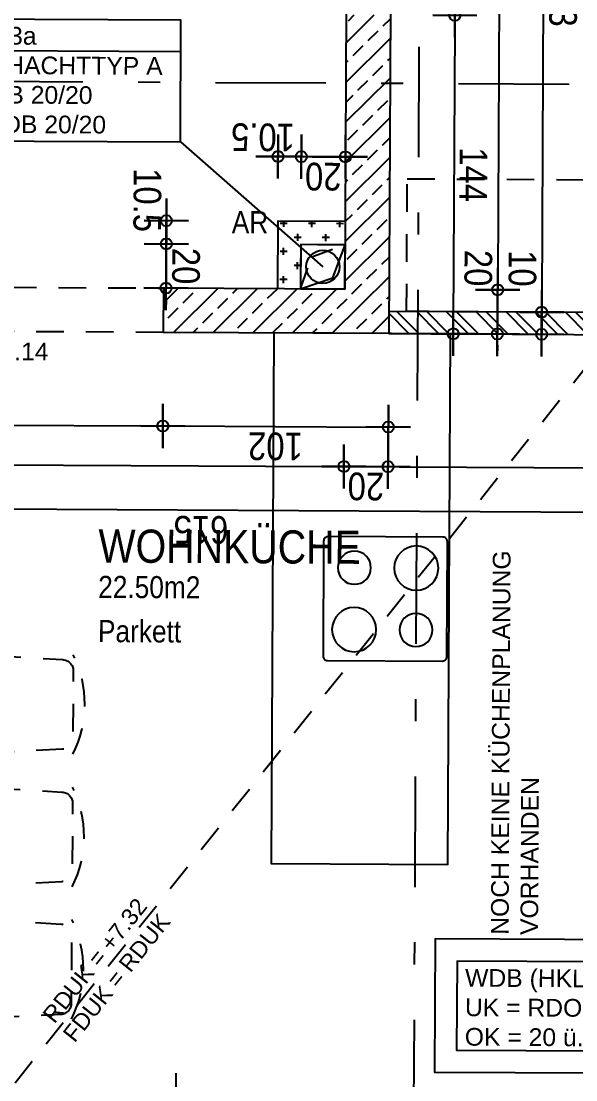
# Model space of a CAD drawing. Header units: millimetres. Extents: x 2724 to 2789, y 1496 to 1607.
# Drawn here: x 2732.907 to 2735.417, y 1556.78 to 1561.567 of the extents above; entities that cross this region are included whole.
import ezdxf
from ezdxf.enums import TextEntityAlignment as Align

# ---------------------------------------------------------------- set-up
doc = ezdxf.new("R2010")
doc.units = ezdxf.units.MM
doc.linetypes.add('HIDDEN2', pattern=[0.1875, 0.125, -0.0625])
doc.linetypes.add('STRICHPUNKT', pattern=[1, 0.5, -0.25, 0, -0.25])
for name, color, linetype in [('00-WOL-G00-L02-M0', 22, 'Continuous'), ('01-TXT---------M0', 1, 'Continuous'), ('01-TXT---------PP', 1, 'Continuous'), ('01-TXT-G00-L02-M0', 1, 'Continuous'), ('02-AXO-G00-L02-M0', 8, 'STRICHPUNKT'), ('02-DIM-G00-L02-ACHSEN', 8, 'Continuous'), ('02-DIM-G00-L02-M0', 8, 'Continuous'), ('02-DIM-G00-L02-ROHBAU', 8, 'Continuous'), ('02-FIL-G00-L02-ORANGE', 40, 'Continuous'), ('02-FIL-G00-L02-STB', 8, 'Continuous'), ('02-HID-G00-L02-M0', 8, 'HIDDEN2'), ('02-TWA-G00-L02-M0', 4, 'Continuous'), ('02-TXT-G00-L02-M0', 8, 'Continuous'), ('02-ZWA-G00-L02-M0', 2, 'Continuous'), ('03-ANS-G00-L02-M0', 8, 'Continuous'), ('03-HID-G00-L02-M0', 8, 'HIDDEN2'), ('03-SYM-G00-L02-M0', 8, 'Continuous'), ('03-TXT-G00-L02-M0', 8, 'Continuous'), ('05-TXT--------M0', 8, 'Continuous'), ('05-TXT-G00-L02-M0', 8, 'Continuous'), ('07-SAN-G00-L02-Küche', 8, 'Continuous'), ('07-SAN-G00-L02-M0', 8, 'Continuous')]:
    doc.layers.add(name, color=color, linetype=linetype)
doc.layers.add('07_MOB-G00-L02-M0', color=6, linetype='HIDDEN2', plot=False)
doc.styles.add('ARIAL', font='arial.ttf', dxfattribs={"width": 0.85})
doc.styles.get("Standard").update_dxf_attribs({"font": 'arial.ttf'})
doc.linetypes.add('ZICKZACK', pattern='A,0.00254,-5.08,[131,ltypeshp.shx,S=5.08,R=0,X=-5.08,Y=0],-10.16,[131,ltypeshp.shx,S=5.08,R=180,X=5.08,Y=0],-5.08', length=20.32254)
doc.dimstyles.new('pp chromy&schneider', dxfattribs={"dimscale": 0.005, "dimtxt": 25, "dimasz": 10, "dimexe": 0, "dimexo": 0, "dimgap": 5, "dimtad": 1, "dimdec": 1, "dimlfac": 100, "dimrnd": 0.1, "dimzin": 9, "dimdsep": 46, "dimtxsty": 'ARIAL', "dimblk": 'c&s kote', "dimcen": 0, "dimse1": 1, "dimse2": 1, "dimclrd": 8, "dimclrt": 8, "dimadec": 0, "dimazin": 0, "dimtfac": 0.75, "dimtdec": 1, "dimtix": 1, "dimtmove": 2, "dimatfit": 0, "dimldrblk": 'NONE', "dimfxl": 1, "dimtolj": 1, "dimlwd": -1, "dimarcsym": 0})

# ---------------------------------------------------------------- blocks, each defined once
blk = doc.blocks.new('01-SQM')
at = {"layer": '01-TXT---------M0', "color": 1, "style": 'ARIAL', "width": 0.85}
blk.add_attdef('ROOM', (0, 0), '', height=0.15, dxfattribs=at)
blk.add_attdef('AREA', text='', height=0.1, dxfattribs=at).set_placement((0, -0.06), align=Align.TOP_LEFT)
at = {"layer": '01-TXT---------PP', "color": 1, "style": 'ARIAL', "width": 0.85}
blk.add_attdef('NR', text='', height=0.15, dxfattribs=at).set_placement((-0.1173, 0), align=Align.RIGHT)
blk.add_attdef('FLOOR', text='', height=0.1, dxfattribs=at).set_placement((0, -0.26), align=Align.TOP_LEFT)
blk = doc.blocks.new('möbel_tisch_gross')
blk.add_lwpolyline([(-0.45, 0.9), (-0.45, -0.9), (0.45, -0.9), (0.45, 0.9)], close=True)
at = {"flags": 128}
for points in [[(-0.906, 0.8009, 0.39805), (-0.9532, 0.751), (-0.9532, 0.4456, 0.39805), (-0.906, 0.3957), (-0.556, 0.3762, 0.430564), (-0.5032, 0.4262), (-0.5032, 0.7704, 0.430564), (-0.556, 0.8204)], [(0.906, 0.8009, -0.39805), (0.9532, 0.751), (0.9532, 0.4456, -0.39805), (0.906, 0.3957), (0.556, 0.3762, -0.430564), (0.5032, 0.4262), (0.5032, 0.7704, -0.430564), (0.556, 0.8204)], [(-0.906, 0.2021, 0.39805), (-0.9532, 0.1521), (-0.9532, -0.1533, 0.39805), (-0.906, -0.2032), (-0.556, -0.2226, 0.430564), (-0.5032, -0.1727), (-0.5032, 0.1716, 0.430564), (-0.556, 0.2215)], [(0.906, 0.2021, -0.39805), (0.9532, 0.1521), (0.9532, -0.1533, -0.39805), (0.906, -0.2032), (0.556, -0.2226, -0.430564), (0.5032, -0.1727), (0.5032, 0.1716, -0.430564), (0.556, 0.2215)], [(-0.906, -0.8021, -0.39805), (-0.9532, -0.7521), (-0.9532, -0.4467, -0.39805), (-0.906, -0.3968), (-0.556, -0.3774, -0.430564), (-0.5032, -0.4273), (-0.5032, -0.7716, -0.430564), (-0.556, -0.8215)], [(0.906, -0.8021, 0.39805), (0.9532, -0.7521), (0.9532, -0.4467, 0.39805), (0.906, -0.3968), (0.556, -0.3774, 0.430564), (0.5032, -0.4273), (0.5032, -0.7716, 0.430564), (0.556, -0.8215)]]:
    blk.add_lwpolyline(points, format="xyb", close=True, dxfattribs=at)
for centre, start, end in [((-0.5032, 0.5983), 153.4349, 206.5651), ((0.5032, 0.5983), 333.4349, 26.5651), ((-0.5032, -0.0006), 153.4349, 206.5651), ((0.5032, -0.0006), 333.4349, 26.5651), ((-0.5032, -0.5994), 153.4349, 206.5651), ((0.5032, -0.5994), 333.4349, 26.5651)]:
    blk.add_arc(centre, 0.5031, start, end)
blk = doc.blocks.new('kochfeld')
blk.add_lwpolyline([(-0.28, -0.55), (-0.28, -0.03, -0.414214), (-0.26, -0.01), (0.26, -0.01, -0.414214), (0.28, -0.03), (0.28, -0.55, -0.414214), (0.26, -0.57), (-0.26, -0.57, -0.414214)], format="xyb", close=True)
for centre, radius in [((-0.14, -0.15), 0.075), ((0.14, -0.15), 0.1), ((-0.14, -0.43), 0.1), ((0.14, -0.43), 0.075)]:
    blk.add_circle(centre, radius)
blk = doc.blocks.new('c&s kote')
at = {"color": 8}
for p, q in [((0, -2), (0, 2)), ((0, 2), (0, -2)), ((-2, 0), (2, 0)), ((2, 0), (-2, 0))]:
    blk.add_line(p, q, dxfattribs=at)
blk.add_circle((0, 0), 0.5, dxfattribs=at)
blk = doc.blocks.new('*D3198')
at = {"layer": '02-DIM-G00-L02-ROHBAU', "color": 8, "transparency": 16777216}
blk.add_line((2730.6962, 1559.3722), (2736.7461, 1559.3413), dxfattribs=at)
at = {"layer": 'Defpoints', "color": 0, "transparency": 16777216}
for p in [(2730.6503, 1560.1748), (2736.7961, 1559.341), (2736.794, 1558.9184)]:
    blk.add_point(p, dxfattribs=at)
at = {"layer": '02-DIM-G00-L02-ROHBAU', "color": 8, "transparency": 16777216, "xscale": 0.05, "yscale": 0.05, "zscale": 0.05}
for p, rotation in [((2730.6462, 1559.3724), 179.7075493181463), ((2736.7961, 1559.341), 359.7075493181463)]:
    blk.add_blockref('c&s kote', p, dxfattribs=dict(at, rotation=rotation))
at = {"layer": '02-DIM-G00-L02-ROHBAU', "color": 8, "transparency": 16777216, "insert": (2733.7207, 1559.2679), "char_height": 0.125, "attachment_point": 5, "rotation": 179.7075, "style": 'ARIAL'}
blk.add_mtext('\\A1;615', dxfattribs=at)
blk = doc.blocks.new('_None')
blk = doc.blocks.new('*D3204')
at = {"layer": '02-DIM-G00-L02-ROHBAU', "color": 8, "transparency": 16777216}
blk.add_line((2730.6972, 1559.5722), (2734.3172, 1559.5537), dxfattribs=at)
at = {"layer": 'Defpoints', "color": 0, "transparency": 16777216}
for p in [(2734.3713, 1560.3558), (2730.6503, 1560.1748), (2734.3672, 1559.5534)]:
    blk.add_point(p, dxfattribs=at)
at = {"layer": '02-DIM-G00-L02-ROHBAU', "color": 8, "transparency": 16777216, "xscale": 0.05, "yscale": 0.05, "zscale": 0.05}
for p, rotation in [((2730.6472, 1559.5724), 179.7075493181463), ((2734.3672, 1559.5534), 359.7075493181463)]:
    blk.add_blockref('c&s kote', p, dxfattribs=dict(at, rotation=rotation))
at = {"layer": '02-DIM-G00-L02-ROHBAU', "color": 8, "transparency": 16777216, "insert": (2732.5067, 1559.4741), "char_height": 0.125, "attachment_point": 5, "rotation": 179.7075, "style": 'ARIAL'}
blk.add_mtext('\\A1;372', dxfattribs=at)
blk = doc.blocks.new('*D3205')
at = {"layer": '02-DIM-G00-L02-ROHBAU', "color": 8, "transparency": 16777216}
for p, q in [((2734.3172, 1559.5537), (2734.2672, 1559.5539)), ((2734.3672, 1559.5534), (2734.5672, 1559.5524)), ((2734.6172, 1559.5522), (2734.6672, 1559.5519))]:
    blk.add_line(p, q, dxfattribs=at)
at = {"layer": 'Defpoints', "color": 0, "transparency": 16777216}
for p in [(2734.3713, 1560.3558), (2734.5702, 1560.1548), (2734.5672, 1559.5524)]:
    blk.add_point(p, dxfattribs=at)
at = {"layer": '02-DIM-G00-L02-ROHBAU', "color": 8, "transparency": 16777216, "xscale": 0.05, "yscale": 0.05, "zscale": 0.05}
for p, rotation in [((2734.3672, 1559.5534), 359.7075493181463), ((2734.5672, 1559.5524), 179.7075493181463)]:
    blk.add_blockref('c&s kote', p, dxfattribs=dict(at, rotation=rotation))
at = {"layer": '02-DIM-G00-L02-ROHBAU', "color": 8, "transparency": 16777216, "insert": (2734.4667, 1559.4641), "char_height": 0.125, "attachment_point": 5, "rotation": 179.7075, "style": 'ARIAL'}
blk.add_mtext('\\A1;20', dxfattribs=at)
blk = doc.blocks.new('*D3206')
at = {"layer": '02-DIM-G00-L02-ROHBAU', "color": 8, "transparency": 16777216}
blk.add_line((2734.6172, 1559.5522), (2736.7471, 1559.5413), dxfattribs=at)
at = {"layer": 'Defpoints', "color": 0, "transparency": 16777216}
for p in [(2736.8068, 1561.4284), (2734.5702, 1560.1548), (2736.7971, 1559.541)]:
    blk.add_point(p, dxfattribs=at)
at = {"layer": '02-DIM-G00-L02-ROHBAU', "color": 8, "transparency": 16777216, "xscale": 0.05, "yscale": 0.05, "zscale": 0.05}
for p, rotation in [((2734.5672, 1559.5524), 179.7075493181463), ((2736.7971, 1559.541), 359.7075493181463)]:
    blk.add_blockref('c&s kote', p, dxfattribs=dict(at, rotation=rotation))
at = {"layer": '02-DIM-G00-L02-ROHBAU', "color": 8, "transparency": 16777216, "insert": (2735.6817, 1559.4579), "char_height": 0.125, "attachment_point": 5, "rotation": 179.7075, "style": 'ARIAL'}
blk.add_mtext('\\A1;223', dxfattribs=at)
blk = doc.blocks.new('*D3359')
at = {"layer": '02-DIM-G00-L02-M0', "color": 8, "transparency": 16777216}
blk.add_line((2730.7125, 1562.5721), (2734.3325, 1562.5536), dxfattribs=at)
at = {"layer": 'Defpoints', "color": 0, "transparency": 16777216}
for p in [(2730.664, 1562.8598), (2734.3825, 1562.5534), (2734.3728, 1560.6608)]:
    blk.add_point(p, dxfattribs=at)
at = {"layer": '02-DIM-G00-L02-M0', "color": 8, "transparency": 16777216, "xscale": 0.05, "yscale": 0.05, "zscale": 0.05}
for p, rotation in [((2730.6625, 1562.5724), 179.7075493181463), ((2734.3825, 1562.5534), 359.7075493181463)]:
    blk.add_blockref('c&s kote', p, dxfattribs=dict(at, rotation=rotation))
at = {"layer": '02-DIM-G00-L02-M0', "color": 8, "transparency": 16777216, "insert": (2732.5221, 1562.474), "char_height": 0.125, "attachment_point": 5, "rotation": 179.7075, "style": 'ARIAL'}
blk.add_mtext('\\A1;372', dxfattribs=at)
blk = doc.blocks.new('*D3360')
at = {"layer": '02-DIM-G00-L02-M0', "color": 8, "transparency": 16777216}
for p, q in [((2734.3325, 1562.5536), (2734.2825, 1562.5539)), ((2734.3825, 1562.5534), (2734.5825, 1562.5524)), ((2734.6325, 1562.5521), (2734.6825, 1562.5519))]:
    blk.add_line(p, q, dxfattribs=at)
at = {"layer": 'Defpoints', "color": 0, "transparency": 16777216}
for p in [(2734.5852, 1563.0848), (2734.5825, 1562.5524), (2734.3728, 1560.6608)]:
    blk.add_point(p, dxfattribs=at)
at = {"layer": '02-DIM-G00-L02-M0', "color": 8, "transparency": 16777216, "xscale": 0.05, "yscale": 0.05, "zscale": 0.05}
for p, rotation in [((2734.3825, 1562.5534), 359.7075493181463), ((2734.5825, 1562.5524), 179.7075493181463)]:
    blk.add_blockref('c&s kote', p, dxfattribs=dict(at, rotation=rotation))
at = {"layer": '02-DIM-G00-L02-M0', "color": 8, "transparency": 16777216, "insert": (2734.6744, 1562.6407), "char_height": 0.125, "attachment_point": 5, "rotation": 179.7075, "style": 'ARIAL'}
blk.add_mtext('\\A1;20', dxfattribs=at)
blk = doc.blocks.new('*D3338')
at = {"layer": '02-DIM-G00-L02-ROHBAU', "color": 8, "transparency": 16777216}
for p, q in [((2733.5641, 1560.6099), (2733.5643, 1560.6599)), ((2733.5628, 1560.36), (2733.5638, 1560.5599)), ((2733.5625, 1560.31), (2733.5623, 1560.26))]:
    blk.add_line(p, q, dxfattribs=at)
at = {"layer": 'Defpoints', "color": 0, "transparency": 16777216}
for p in [(2733.5638, 1560.5599), (2734.1723, 1560.5568), (2734.1713, 1560.3568)]:
    blk.add_point(p, dxfattribs=at)
at = {"layer": '02-DIM-G00-L02-ROHBAU', "color": 8, "transparency": 16777216, "xscale": 0.05, "yscale": 0.05, "zscale": 0.05}
for p, rotation in [((2733.5638, 1560.5599), 269.7075493164787), ((2733.5628, 1560.36), 89.70754931647869)]:
    blk.add_blockref('c&s kote', p, dxfattribs=dict(at, rotation=rotation))
at = {"layer": '02-DIM-G00-L02-ROHBAU', "color": 8, "transparency": 16777216, "insert": (2733.6521, 1560.4595), "char_height": 0.125, "attachment_point": 5, "rotation": 269.7075, "style": 'ARIAL'}
blk.add_mtext('\\A1;20', dxfattribs=at)
blk = doc.blocks.new('*D3339')
at = {"layer": '02-DIM-G00-L02-ROHBAU', "color": 8, "transparency": 16777216}
for p, q in [((2734.1243, 1560.9547), (2734.0743, 1560.9549)), ((2734.1743, 1560.9544), (2734.3743, 1560.9534)), ((2734.4243, 1560.9532), (2734.4743, 1560.9529))]:
    blk.add_line(p, q, dxfattribs=at)
at = {"layer": 'Defpoints', "color": 0, "transparency": 16777216}
for p in [(2734.3743, 1560.9534), (2734.1723, 1560.5568), (2734.3723, 1560.5558)]:
    blk.add_point(p, dxfattribs=at)
at = {"layer": '02-DIM-G00-L02-ROHBAU', "color": 8, "transparency": 16777216, "xscale": 0.05, "yscale": 0.05, "zscale": 0.05}
for p, rotation in [((2734.1743, 1560.9544), 359.7075493181463), ((2734.3743, 1560.9534), 179.7075493181463)]:
    blk.add_blockref('c&s kote', p, dxfattribs=dict(at, rotation=rotation))
at = {"layer": '02-DIM-G00-L02-ROHBAU', "color": 8, "transparency": 16777216, "insert": (2734.2739, 1560.8651), "char_height": 0.125, "attachment_point": 5, "rotation": 179.7075, "style": 'ARIAL'}
blk.add_mtext('\\A1;20', dxfattribs=at)
blk = doc.blocks.new('*D3394')
at = {"layer": '02-DIM-G00-L02-M0', "color": 8, "transparency": 16777216}
for p, q in [((2734.0193, 1560.9552), (2733.9693, 1560.9555)), ((2734.1743, 1560.9544), (2734.0693, 1560.955)), ((2734.2243, 1560.9542), (2734.2743, 1560.9539))]:
    blk.add_line(p, q, dxfattribs=at)
at = {"layer": 'Defpoints', "color": 0, "transparency": 16777216}
for p in [(2734.0693, 1560.955), (2734.0678, 1560.6624), (2734.1723, 1560.5568)]:
    blk.add_point(p, dxfattribs=at)
at = {"layer": '02-DIM-G00-L02-M0', "color": 8, "transparency": 16777216, "xscale": 0.05, "yscale": 0.05, "zscale": 0.05}
for p, rotation in [((2734.0693, 1560.955), 359.7075493181463), ((2734.1743, 1560.9544), 179.7075493181463)]:
    blk.add_blockref('c&s kote', p, dxfattribs=dict(at, rotation=rotation))
at = {"layer": '02-DIM-G00-L02-M0', "color": 8, "transparency": 16777216, "insert": (2734.0013, 1561.0428), "char_height": 0.125, "attachment_point": 5, "rotation": 179.7075, "style": 'ARIAL'}
blk.add_mtext('\\A1;10.5', dxfattribs=at)
blk = doc.blocks.new('*D3395')
at = {"layer": '02-DIM-G00-L02-M0', "color": 8, "transparency": 16777216}
for p, q in [((2733.5646, 1560.7149), (2733.5648, 1560.7649)), ((2733.5638, 1560.5599), (2733.5643, 1560.6649)), ((2733.5635, 1560.5099), (2733.5633, 1560.4599))]:
    blk.add_line(p, q, dxfattribs=at)
at = {"layer": 'Defpoints', "color": 0, "transparency": 16777216}
for p in [(2733.5643, 1560.6649), (2734.0678, 1560.6624), (2734.1723, 1560.5568)]:
    blk.add_point(p, dxfattribs=at)
at = {"layer": '02-DIM-G00-L02-M0', "color": 8, "transparency": 16777216, "xscale": 0.05, "yscale": 0.05, "zscale": 0.05}
for p, rotation in [((2733.5643, 1560.6649), 269.7075493164787), ((2733.5638, 1560.5599), 89.70754931647869)]:
    blk.add_blockref('c&s kote', p, dxfattribs=dict(at, rotation=rotation))
at = {"layer": '02-DIM-G00-L02-M0', "color": 8, "transparency": 16777216, "insert": (2733.4773, 1560.758), "char_height": 0.125, "attachment_point": 5, "rotation": 269.7075, "style": 'ARIAL'}
blk.add_mtext('\\A1;10.5', dxfattribs=at)
blk = doc.blocks.new('*D3402')
at = {"layer": '02-DIM-G00-L02-ROHBAU', "color": 8, "transparency": 16777216}
blk.add_line((2735.0764, 1563.0323), (2735.063, 1560.4023), dxfattribs=at)
at = {"layer": 'Defpoints', "color": 0, "transparency": 16777216}
for p in [(2734.5852, 1563.0848), (2734.3713, 1560.3558), (2735.0628, 1560.3523)]:
    blk.add_point(p, dxfattribs=at)
at = {"layer": '02-DIM-G00-L02-ROHBAU', "color": 8, "transparency": 16777216, "xscale": 0.05, "yscale": 0.05, "zscale": 0.05}
for p, rotation in [((2735.0767, 1563.0823), 89.70754931647869), ((2735.0628, 1560.3523), 269.7075493164787)]:
    blk.add_blockref('c&s kote', p, dxfattribs=dict(at, rotation=rotation))
at = {"layer": '02-DIM-G00-L02-ROHBAU', "color": 8, "transparency": 16777216, "insert": (2735.1586, 1561.7168), "char_height": 0.125, "attachment_point": 5, "rotation": 269.7075, "style": 'ARIAL'}
blk.add_mtext('\\A1;273', dxfattribs=at)
blk = doc.blocks.new('*D3403')
at = {"layer": '02-DIM-G00-L02-ROHBAU', "color": 8, "transparency": 16777216}
for p, q in [((2735.063, 1560.4023), (2735.0633, 1560.4523)), ((2735.0628, 1560.3523), (2735.0617, 1560.1523)), ((2735.0615, 1560.1023), (2735.0612, 1560.0523))]:
    blk.add_line(p, q, dxfattribs=at)
at = {"layer": 'Defpoints', "color": 0, "transparency": 16777216}
for p in [(2734.3713, 1560.3558), (2734.5702, 1560.1548), (2735.0617, 1560.1523)]:
    blk.add_point(p, dxfattribs=at)
at = {"layer": '02-DIM-G00-L02-ROHBAU', "color": 8, "transparency": 16777216, "xscale": 0.05, "yscale": 0.05, "zscale": 0.05}
for p, rotation in [((2735.0628, 1560.3523), 269.7075493164787), ((2735.0617, 1560.1523), 89.70754931647869)]:
    blk.add_blockref('c&s kote', p, dxfattribs=dict(at, rotation=rotation))
at = {"layer": '02-DIM-G00-L02-ROHBAU', "color": 8, "transparency": 16777216, "insert": (2734.9744, 1560.4503), "char_height": 0.125, "attachment_point": 5, "rotation": 269.7075, "style": 'ARIAL'}
blk.add_mtext('\\A1;20', dxfattribs=at)
blk = doc.blocks.new('*D3571')
at = {"layer": '02-DIM-G00-L02-ACHSEN', "color": 8, "transparency": 16777216}
blk.add_arc((2729.5, 1569.9172), 0.7781, 93.3897, 176.7618, dxfattribs=at)
at = {"layer": 'Defpoints', "color": 0, "transparency": 16777216}
for p in [(2729.5131, 1572.4784), (2729.1115, 1570.5915), (2745.3308, 1570.0399), (2724.3112, 1569.877), (2729.3987, 1550.0787)]:
    blk.add_point(p, dxfattribs=at)
at = {"layer": '02-DIM-G00-L02-ACHSEN', "color": 8, "transparency": 16777216, "xscale": 0.05, "yscale": 0.05, "zscale": 0.05}
for p, rotation in [((2729.504, 1570.6954), 1.548646847390484), ((2728.7219, 1569.9112), 268.6029117770508)]:
    blk.add_blockref('c&s kote', p, dxfattribs=dict(at, rotation=rotation))
at = {"layer": '02-DIM-G00-L02-ACHSEN', "color": 8, "transparency": 16777216, "insert": (2729.0119, 1570.404), "char_height": 0.125, "attachment_point": 5, "rotation": 225.0758, "style": 'ARIAL'}
blk.add_mtext('\\A1;90.74°', dxfattribs=at)
blk = doc.blocks.new('*D3572')
at = {"layer": '02-DIM-G00-L02-ACHSEN', "color": 8, "transparency": 16777216}
blk.add_arc((2729.4108, 1552.4452), 1.076, 182.6772, 267.0448, dxfattribs=at)
at = {"layer": 'Defpoints', "color": 0, "transparency": 16777216}
for p in [(2729.5131, 1572.4784), (2724.2222, 1552.4439), (2741.811, 1552.4484), (2728.4782, 1551.9087), (2729.3987, 1550.0787)]:
    blk.add_point(p, dxfattribs=at)
at = {"layer": '02-DIM-G00-L02-ACHSEN', "color": 8, "transparency": 16777216, "xscale": 0.05, "yscale": 0.05, "zscale": 0.05}
for p, rotation in [((2728.3348, 1552.445), 91.34581227768004), ((2729.4053, 1551.3693), 358.3761922481515)]:
    blk.add_blockref('c&s kote', p, dxfattribs=dict(at, rotation=rotation))
at = {"layer": '02-DIM-G00-L02-ACHSEN', "color": 8, "transparency": 16777216, "insert": (2728.7111, 1551.7489), "char_height": 0.125, "attachment_point": 5, "rotation": 314.861, "style": 'ARIAL'}
blk.add_mtext('\\A1;89.69°', dxfattribs=at)
blk = doc.blocks.new('*D3573')
at = {"layer": '02-DIM-G00-L02-ACHSEN', "color": 8, "transparency": 16777216}
blk.add_arc((2729.4806, 1566.1109), 0.7995, 93.2915, 176.1236, dxfattribs=at)
at = {"layer": 'Defpoints', "color": 0, "transparency": 16777216}
for p in [(2729.5131, 1572.4784), (2729.0844, 1566.8053), (2724.2921, 1566.1373), (2745.3104, 1566.0301), (2729.3987, 1550.0787)]:
    blk.add_point(p, dxfattribs=at)
at = {"layer": '02-DIM-G00-L02-ACHSEN', "color": 8, "transparency": 16777216, "xscale": 0.05, "yscale": 0.05, "zscale": 0.05}
for p, rotation in [((2729.4847, 1566.9103), 1.499517257491263), ((2728.6811, 1566.1149), 267.9155813782508)]:
    blk.add_blockref('c&s kote', p, dxfattribs=dict(at, rotation=rotation))
at = {"layer": '02-DIM-G00-L02-ACHSEN', "color": 8, "transparency": 16777216, "insert": (2728.9806, 1566.6159), "char_height": 0.125, "attachment_point": 5, "rotation": 224.7075, "style": 'ARIAL'}
blk.add_mtext('\\A1;90.00°', dxfattribs=at)
blk = doc.blocks.new('03-rar')
blk.add_circle((0, 0), 0.05)
at = {"layer": '01-TXT---------M0', "color": 8, "style": 'ARIAL', "width": 0.85}
blk.add_attdef('RR', text='', height=0.1, dxfattribs=at).set_placement((0, 0.1), align=Align.CENTER)
blk = doc.blocks.new('*D2301')
at = {"layer": '02-DIM-G00-L02-ROHBAU', "color": 8, "transparency": 16777216}
blk.add_line((2731.0981, 1559.7493), (2733.4981, 1559.7371), dxfattribs=at)
at = {"layer": 'Defpoints', "color": 0, "transparency": 16777216}
for p in [(2731.0503, 1560.1728), (2733.5503, 1560.16), (2733.5481, 1559.7368)]:
    blk.add_point(p, dxfattribs=at)
at = {"layer": '02-DIM-G00-L02-ROHBAU', "color": 8, "transparency": 16777216, "xscale": 0.05, "yscale": 0.05, "zscale": 0.05}
for p, rotation in [((2731.0481, 1559.7496), 179.7075493181463), ((2733.5481, 1559.7368), 359.7075493181463)]:
    blk.add_blockref('c&s kote', p, dxfattribs=dict(at, rotation=rotation))
at = {"layer": '02-DIM-G00-L02-ROHBAU', "color": 8, "transparency": 16777216, "insert": (2732.2977, 1559.6544), "char_height": 0.125, "attachment_point": 5, "rotation": 179.7075, "style": 'ARIAL'}
blk.add_mtext('\\A1;250', dxfattribs=at)
blk = doc.blocks.new('*D2302')
at = {"layer": '02-DIM-G00-L02-ROHBAU', "color": 8, "transparency": 16777216}
blk.add_line((2733.5981, 1559.7366), (2734.5181, 1559.7319), dxfattribs=at)
at = {"layer": 'Defpoints', "color": 0, "transparency": 16777216}
for p in [(2733.5503, 1560.16), (2734.5702, 1560.1548), (2734.5681, 1559.7316)]:
    blk.add_point(p, dxfattribs=at)
at = {"layer": '02-DIM-G00-L02-ROHBAU', "color": 8, "transparency": 16777216, "xscale": 0.05, "yscale": 0.05, "zscale": 0.05}
for p, rotation in [((2733.5481, 1559.7368), 179.7075493181463), ((2734.5681, 1559.7316), 359.7075493181463)]:
    blk.add_blockref('c&s kote', p, dxfattribs=dict(at, rotation=rotation))
at = {"layer": '02-DIM-G00-L02-ROHBAU', "color": 8, "transparency": 16777216, "insert": (2734.0576, 1559.6454), "char_height": 0.125, "attachment_point": 5, "rotation": 179.7075, "style": 'ARIAL'}
blk.add_mtext('\\A1;102', dxfattribs=at)
blk = doc.blocks.new('05-TXT')
at = {"layer": '05-TXT--------M0'}
blk.add_line((-0.4, 0), (0.4, 0), dxfattribs=at)
at = {"layer": '05-TXT--------M0', "color": 8, "style": 'ARIAL', "width": 0.85}
blk.add_attdef('BREITE', text='', height=0.1, dxfattribs=at).set_placement((0, 0.05), align=Align.CENTER)
blk.add_attdef('HÖHE', text='', height=0.1, rotation=360, dxfattribs=at).set_placement((0, -0.06), align=Align.TOP_CENTER)
blk = doc.blocks.new('*D2340')
at = {"layer": '02-DIM-G00-L02-ROHBAU', "color": 8, "transparency": 16777216}
blk.add_line((2734.8734, 1562.4333), (2734.8693, 1561.6433), dxfattribs=at)
at = {"layer": 'Defpoints', "color": 0, "transparency": 16777216}
for p in [(2734.5821, 1562.4848), (2734.5776, 1561.5948), (2734.8691, 1561.5933)]:
    blk.add_point(p, dxfattribs=at)
at = {"layer": '02-DIM-G00-L02-ROHBAU', "color": 8, "transparency": 16777216, "xscale": 0.05, "yscale": 0.05, "zscale": 0.05}
for p, rotation in [((2734.8736, 1562.4833), 89.70754931647869), ((2734.8691, 1561.5933), 269.7075493164787)]:
    blk.add_blockref('c&s kote', p, dxfattribs=dict(at, rotation=rotation))
at = {"layer": '02-DIM-G00-L02-ROHBAU', "color": 8, "transparency": 16777216, "insert": (2734.9602, 1562.0378), "char_height": 0.125, "attachment_point": 5, "rotation": 269.7075, "style": 'ARIAL'}
blk.add_mtext('\\A1;89', dxfattribs=at)
blk = doc.blocks.new('*D2341')
at = {"layer": '02-DIM-G00-L02-ROHBAU', "color": 8, "transparency": 16777216}
blk.add_line((2734.8688, 1561.5433), (2734.862, 1560.2033), dxfattribs=at)
at = {"layer": 'Defpoints', "color": 0, "transparency": 16777216}
for p in [(2734.5776, 1561.5948), (2734.5702, 1560.1548), (2734.8617, 1560.1533)]:
    blk.add_point(p, dxfattribs=at)
at = {"layer": '02-DIM-G00-L02-ROHBAU', "color": 8, "transparency": 16777216, "xscale": 0.05, "yscale": 0.05, "zscale": 0.05}
for p, rotation in [((2734.8691, 1561.5933), 89.70754931647869), ((2734.8617, 1560.1533), 269.7075493164787)]:
    blk.add_blockref('c&s kote', p, dxfattribs=dict(at, rotation=rotation))
at = {"layer": '02-DIM-G00-L02-ROHBAU', "color": 8, "transparency": 16777216, "insert": (2734.9532, 1560.8729), "char_height": 0.125, "attachment_point": 5, "rotation": 269.7075, "style": 'ARIAL'}
blk.add_mtext('\\A1;144', dxfattribs=at)
blk = doc.blocks.new('*D2342')
at = {"layer": '02-DIM-G00-L02-M0', "color": 8, "transparency": 16777216}
blk.add_line((2735.2764, 1563.0312), (2735.2625, 1560.3013), dxfattribs=at)
at = {"layer": 'Defpoints', "color": 0, "transparency": 16777216}
for p in [(2734.5852, 1563.0848), (2734.5708, 1560.2548), (2735.2622, 1560.2513)]:
    blk.add_point(p, dxfattribs=at)
at = {"layer": '02-DIM-G00-L02-M0', "color": 8, "transparency": 16777216, "xscale": 0.05, "yscale": 0.05, "zscale": 0.05}
for p, rotation in [((2735.2767, 1563.0812), 89.70754931647869), ((2735.2622, 1560.2513), 269.7075493164787)]:
    blk.add_blockref('c&s kote', p, dxfattribs=dict(at, rotation=rotation))
at = {"layer": '02-DIM-G00-L02-M0', "color": 8, "transparency": 16777216, "insert": (2735.3583, 1561.6658), "char_height": 0.125, "attachment_point": 5, "rotation": 269.7075, "style": 'ARIAL'}
blk.add_mtext('\\A1;283', dxfattribs=at)
blk = doc.blocks.new('*D2343')
at = {"layer": '02-DIM-G00-L02-M0', "color": 8, "transparency": 16777216}
for p, q in [((2735.2625, 1560.3013), (2735.2628, 1560.3513)), ((2735.2622, 1560.2513), (2735.2617, 1560.1513)), ((2735.2615, 1560.1013), (2735.2612, 1560.0513))]:
    blk.add_line(p, q, dxfattribs=at)
at = {"layer": 'Defpoints', "color": 0, "transparency": 16777216}
for p in [(2734.5708, 1560.2548), (2734.5702, 1560.1548), (2735.2617, 1560.1513)]:
    blk.add_point(p, dxfattribs=at)
at = {"layer": '02-DIM-G00-L02-M0', "color": 8, "transparency": 16777216, "xscale": 0.05, "yscale": 0.05, "zscale": 0.05}
for p, rotation in [((2735.2622, 1560.2513), 269.7075493164787), ((2735.2617, 1560.1513), 89.70754931647869)]:
    blk.add_blockref('c&s kote', p, dxfattribs=dict(at, rotation=rotation))
at = {"layer": '02-DIM-G00-L02-M0', "color": 8, "transparency": 16777216, "insert": (2735.1744, 1560.4493), "char_height": 0.125, "attachment_point": 5, "rotation": 269.7075, "style": 'ARIAL'}
blk.add_mtext('\\A1;10', dxfattribs=at)

msp = doc.modelspace()

# ---------------------------------------------------------------- hatches: boundary and pattern name
at = {"layer": '02-FIL-G00-L02-ORANGE'}
h = msp.add_hatch(dxfattribs=at)
h.set_pattern_fill('CROSS', color=256, scale=0.01, angle=197.0465, style=0)
h.set_pattern_definition([(89.70755, (2701.72736, 1514.31944), (-0.063175056, 0.06382329), [0.03175, -0.09525]), (179.70755, (2701.743317, 1514.335233), (-0.06382329, -0.063175056), [0.03175, -0.09525])])
h.paths.add_polyline_path([(2734.3728, 1560.6608), (2734.0678, 1560.6624), (2734.0663, 1560.3574), (2734.1713, 1560.3568), (2734.1723, 1560.5568), (2734.3723, 1560.5558)])
h = msp.add_hatch(dxfattribs=at)
h.set_pattern_fill('ANSI32', color=256, scale=0.01, angle=197.0465, style=0)
h.set_pattern_definition([(134.70755, (2501.72997, 1515.34028), (-0.06769482, -0.067007266), []), (134.70755, (2501.7302, 1515.38518), (-0.06769482, -0.067007266), [])])
h.paths.add_polyline_path([(2734.5708, 1560.2548), (2734.5702, 1560.1548), (2736.8002, 1560.1434), (2736.8007, 1560.2434)])
at = {"layer": '02-FIL-G00-L02-STB'}
h = msp.add_hatch(dxfattribs=at)
h.set_pattern_fill('ANSI33', color=256, scale=0.02, angle=107.0465, style=0)
h.set_pattern_definition([(44.70755, (2701.72736, 1514.31944), (-0.08934302, 0.09025976), []), (44.70755, (2701.81716, 1514.31898), (-0.08934302, 0.09025976), [0.0635, -0.03175])])
h.paths.add_polyline_path([(2734.5776, 1561.5948), (2734.3776, 1561.5958), (2734.3713, 1560.3558), (2733.5513, 1560.36), (2733.5503, 1560.16), (2734.5702, 1560.1548)])

# ---------------------------------------------------------------- linework, layer by layer
at = {"layer": '00-WOL-G00-L02-M0', "linetype": 'ZICKZACK', "ltscale": 0.005}
msp.add_lwpolyline([(2736.241, 1557.4101), (2734.7798, 1557.4176), (2734.7767, 1556.8152), (2736.2379, 1556.8078)], close=True, dxfattribs=at)
at = {"layer": '02-AXO-G00-L02-M0'}
for points in [[(2734.763, 1572.4516), (2734.6487, 1550.0519)], [(2745.2859, 1561.2301), (2724.2676, 1561.3374)]]:
    msp.add_lwpolyline(points, dxfattribs=at)
at = {"layer": '02-HID-G00-L02-M0'}
for points in [[(2731.0513, 1560.3728), (2733.5513, 1560.36)], [(2733.5503, 1560.16), (2731.0503, 1560.1728)]]:
    msp.add_lwpolyline(points, dxfattribs=at)
at = {"layer": '02-TWA-G00-L02-M0'}
for p, q in [((2734.3778, 1561.6282), (2734.3713, 1560.3558)), ((2734.5778, 1561.6272), (2734.5702, 1560.1548)), ((2734.3713, 1560.3558), (2733.5513, 1560.36)), ((2734.5702, 1560.1548), (2733.5503, 1560.16))]:
    msp.add_line(p, q, dxfattribs=at)
msp.add_lwpolyline([(2733.5513, 1560.36), (2733.5503, 1560.16)], dxfattribs=at)
at = {"layer": '02-TXT-G00-L02-M0'}
msp.add_lwpolyline([(2736.1385, 1556.9083), (2736.1405, 1557.3106), (2734.8793, 1557.3171), (2734.8772, 1556.9147), (2736.1385, 1556.9083), (2736.7306, 1556.2937)], dxfattribs=at)
at = {"layer": '02-ZWA-G00-L02-M0'}
msp.add_line((2736.8007, 1560.2434), (2734.5708, 1560.2548), dxfattribs=at)
for points in [[(2734.3728, 1560.6608), (2734.0678, 1560.6624), (2734.0663, 1560.3574)], [(2734.3723, 1560.5558), (2734.1723, 1560.5568), (2734.1713, 1560.3568)], [(2734.5702, 1560.1548), (2736.8002, 1560.1434)]]:
    msp.add_lwpolyline(points, dxfattribs=at)
at = {"layer": '03-ANS-G00-L02-M0'}
msp.add_lwpolyline([(2734.3723, 1560.5558), (2734.1723, 1560.5568), (2734.1713, 1560.3568), (2734.3713, 1560.3558)], close=True, dxfattribs=at)
at = {"layer": '03-HID-G00-L02-M0'}
msp.add_lwpolyline([(2734.3723, 1560.5558), (2734.1723, 1560.5568), (2734.1713, 1560.3568), (2734.3713, 1560.3558)], close=True, dxfattribs=at)
at = {"layer": '03-TXT-G00-L02-M0'}
msp.add_line((2732.6344, 1561.4346), (2733.6294, 1561.4295), dxfattribs=at)
at = {"layer": '03-TXT-G00-L02-M0', "linetype": 'HIDDEN2'}
msp.add_lwpolyline([(2729.5113, 1552.5453), (2743.3802, 1569.9248)], dxfattribs=at)
at = {"layer": '03-TXT-G00-L02-M0'}
for points in [[(2733.6273, 1561.0217), (2733.6301, 1561.5717), (2732.6352, 1561.5767), (2732.6324, 1561.0267), (2733.6273, 1561.0217), (2734.2715, 1560.4563)], [(2734.1713, 1560.3568), (2734.3169, 1560.4061), (2734.3723, 1560.5558)]]:
    msp.add_lwpolyline(points, dxfattribs=at)
at = {"layer": '03-TXT-G00-L02-M0', "linetype": 'HIDDEN2', "ltscale": 0.5}
msp.add_lwpolyline([(2734.1713, 1560.3568), (2734.222, 1560.502), (2734.3723, 1560.5558)], dxfattribs=at)
at = {"layer": '07-SAN-G00-L02-M0'}
msp.add_lwpolyline([(2734.8502, 1560.1534), (2734.0502, 1560.1575), (2734.038, 1557.7575), (2734.838, 1557.7534)], close=True, dxfattribs=at)
at = {"layer": '07_MOB-G00-L02-M0'}
msp.add_lwpolyline([(2735.6507, 1560.2493), (2734.6508, 1560.2544), (2734.6538, 1560.8544), (2735.6538, 1560.8493)], close=True, dxfattribs=at)

# ---------------------------------------------------------------- block references
at = {"layer": '01-TXT-G00-L02-M0', "rotation": 359.7075493118536}
msp.add_blockref('01-SQM', (2733.2564, 1559.1191), dxfattribs=at).add_auto_attribs({'ROOM': 'WOHNKÜCHE', 'AREA': '22.50m2', 'FLOOR': 'Parkett'})
at = {"layer": '03-SYM-G00-L02-M0'}
ref = msp.add_blockref('03-rar', (2734.2718, 1560.4563), dxfattribs=dict(at, xscale=1.500000000123499, yscale=1.500000000121707, zscale=1.500000000142526, rotation=359.9410890942103))
ref.add_attrib('RR', 'AR', dxfattribs={"layer": '01-TXT---------M0', "color": 8, "height": 0.1, "rotation": 359.9411, "style": 'ARIAL', "width": 0.85}).set_placement((2733.9425, 1560.608), align=Align.CENTER)
at = {"layer": '05-TXT-G00-L02-M0', "rotation": 89.70754933666565}
msp.add_blockref('05-TXT', (2733.6061, 1556.4097), dxfattribs=at).add_auto_attribs({'BREITE': '85', 'HÖHE': '205'})
at = {"layer": '07-SAN-G00-L02-Küche', "xscale": -1, "rotation": 269.7075493016517}
msp.add_blockref('kochfeld', (2734.8441, 1558.9534), dxfattribs=at)
at = {"layer": '07_MOB-G00-L02-M0', "rotation": 359.7075494227639}
msp.add_blockref('möbel_tisch_gross', (2732.1858, 1557.8836), dxfattribs=at)

# ---------------------------------------------------------------- texts
at = {"layer": '02-TXT-G00-L02-M0', "char_height": 0.08}
for s, insert, width, attachment_point, rotation in [('{\\fArial|b0|i0|c0|p34;STUK = -18 v. RDUK = +7.14}', (2732.3, 1560.1164), 1.9731, 2, 359.7075), ('{\\fArial|b0|i0|c0|p34;WDB (HKLS) 10/20\\PUK = RDOK = +4.66\\POK = 20 ü. FOK = +4.86}', (2734.914, 1556.9335), 1.7234, 7, 359.7074)]:
    msp.add_mtext(s, dxfattribs=dict(at, insert=insert, width=width, attachment_point=attachment_point, rotation=rotation))
at = {"layer": '03-TXT-G00-L02-M0'}
for s, insert, char_height, width, attachment_point, rotation in [('{\\fArial|b0|i0|c0|p34;S1.3a\\PSCHACHTTYP A\\PDDB 20/20\\PFBDB 20/20}', (2732.6838, 1561.3015), 0.08, 1.0507, 4, 359.7075), ('{\\fArial|b0|i0|c0|p34;RDUK = +7.32\\PFDUK = RDUK}', (2733.29, 1557.2804), 0.075, 2.247, 5, 51.41)]:
    msp.add_mtext(s, dxfattribs=dict(at, insert=insert, char_height=char_height, width=width, attachment_point=attachment_point, rotation=rotation))
at = {"layer": '07-SAN-G00-L02-M0', "insert": (2735.0324, 1557.4358), "char_height": 0.08, "width": 1.8709, "attachment_point": 1, "rotation": 89.7075}
msp.add_mtext('{\\fArial|b0|i0|c0|p34;NOCH KEINE KÜCHENPLANUNG VORHANDEN}', dxfattribs=at)

# ---------------------------------------------------------------- dimensions: what is measured, and where the dimension line sits
at = {"layer": '02-DIM-G00-L02-ACHSEN'}
for base, line1, line2, picture, middle in [((2728.4782, 1551.9087), ((2729.5131, 1572.4784), (2729.3987, 1550.0787)), ((2724.2222, 1552.4439), (2741.811, 1552.4484)), '*D3572', (2728.7111, 1551.7489)), ((2729.0844, 1566.8053), ((2745.3104, 1566.0301), (2724.2921, 1566.1373)), ((2729.5131, 1572.4784), (2729.3987, 1550.0787)), '*D3573', (2728.9806, 1566.6159)), ((2729.1115, 1570.5915), ((2724.3112, 1569.877), (2745.3308, 1570.0399)), ((2729.5131, 1572.4784), (2729.3987, 1550.0787)), '*D3571', (2729.0119, 1570.404))]:
    dim = msp.add_angular_dim_2l(base=base, line1=line1, line2=line2, dimstyle='pp chromy&schneider', override={"dimzin": 8, "dimadec": 2}, dxfattribs=at)
    dim.commit()
    dim.dimension.update_dxf_attribs({"geometry": picture, "text_midpoint": middle})
at = {"layer": '02-DIM-G00-L02-M0'}
for base, p1, p2, angle, picture, middle in [((2735.2622, 1560.2513), (2734.5852, 1563.0848), (2734.5708, 1560.2548), 89.7075, '*D2342', (2735.3583, 1561.6658)), ((2734.3825, 1562.5534), (2730.664, 1562.8598), (2734.3728, 1560.6608), 359.7075, '*D3359', (2732.5221, 1562.474))]:
    dim = msp.add_linear_dim(base=base, p1=p1, p2=p2, angle=angle, dimstyle='pp chromy&schneider', override={"dimzin": 8}, dxfattribs=at)
    dim.commit()
    dim.dimension.update_dxf_attribs({"geometry": picture, "text_midpoint": middle})
for base, p1, p2, angle, picture, middle in [((2734.5825, 1562.5524), (2734.3728, 1560.6608), (2734.5852, 1563.0848), 359.7075, '*D3360', (2734.6744, 1562.6407)), ((2734.0693, 1560.955), (2734.1723, 1560.5568), (2734.0678, 1560.6624), 359.7075, '*D3394', (2734.0013, 1561.0428)), ((2733.5643, 1560.6649), (2734.1723, 1560.5568), (2734.0678, 1560.6624), 89.7075, '*D3395', (2733.4773, 1560.758)), ((2735.2617, 1560.1513), (2734.5708, 1560.2548), (2734.5702, 1560.1548), 89.7075, '*D2343', (2735.1744, 1560.4493))]:
    dim = msp.add_linear_dim(base=base, p1=p1, p2=p2, angle=angle, dimstyle='pp chromy&schneider', override={"dimzin": 8}, dxfattribs=at)
    dim.commit()
    dim.dimension.update_dxf_attribs({"geometry": picture, "text_midpoint": middle, "dimtype": 160})
at = {"layer": '02-DIM-G00-L02-ROHBAU'}
for base, p1, p2, angle, picture, middle in [((2735.0628, 1560.3523), (2734.5852, 1563.0848), (2734.3713, 1560.3558), 89.7075, '*D3402', (2735.1586, 1561.7168)), ((2734.8691, 1561.5933), (2734.5821, 1562.4848), (2734.5776, 1561.5948), 89.7075, '*D2340', (2734.9602, 1562.0378)), ((2734.8617, 1560.1533), (2734.5776, 1561.5948), (2734.5702, 1560.1548), 89.7075, '*D2341', (2734.9532, 1560.8729)), ((2736.7971, 1559.541), (2734.5702, 1560.1548), (2736.8068, 1561.4284), 359.7075, '*D3206', (2735.6817, 1559.4579)), ((2734.3743, 1560.9534), (2734.1723, 1560.5568), (2734.3723, 1560.5558), 359.7075, '*D3339', (2734.2739, 1560.8651)), ((2733.5638, 1560.5599), (2734.1713, 1560.3568), (2734.1723, 1560.5568), 89.7075, '*D3338', (2733.6521, 1560.4595)), ((2734.3672, 1559.5534), (2730.6503, 1560.1748), (2734.3713, 1560.3558), 359.7075, '*D3204', (2732.5067, 1559.4741)), ((2734.5672, 1559.5524), (2734.3713, 1560.3558), (2734.5702, 1560.1548), 359.7075, '*D3205', (2734.4667, 1559.4641)), ((2736.7961, 1559.341), (2730.6503, 1560.1748), (2736.794, 1558.9184), 359.7075, '*D3198', (2733.7207, 1559.2679)), ((2733.5481, 1559.7368), (2731.0503, 1560.1728), (2733.5503, 1560.16), 359.7075, '*D2301', (2732.2977, 1559.6544)), ((2734.5681, 1559.7316), (2733.5503, 1560.16), (2734.5702, 1560.1548), 359.7075, '*D2302', (2734.0576, 1559.6454))]:
    dim = msp.add_linear_dim(base=base, p1=p1, p2=p2, angle=angle, dimstyle='pp chromy&schneider', override={"dimzin": 8}, dxfattribs=at)
    dim.commit()
    dim.dimension.update_dxf_attribs({"geometry": picture, "text_midpoint": middle})
dim = msp.add_linear_dim(base=(2735.0617, 1560.1523), p1=(2734.3713, 1560.3558), p2=(2734.5702, 1560.1548), angle=89.7075, dimstyle='pp chromy&schneider', override={"dimzin": 8}, dxfattribs=at)
dim.commit()
dim.dimension.update_dxf_attribs({"geometry": '*D3403', "text_midpoint": (2734.9744, 1560.4503), "dimtype": 160})

doc.saveas('drawing.dxf')
